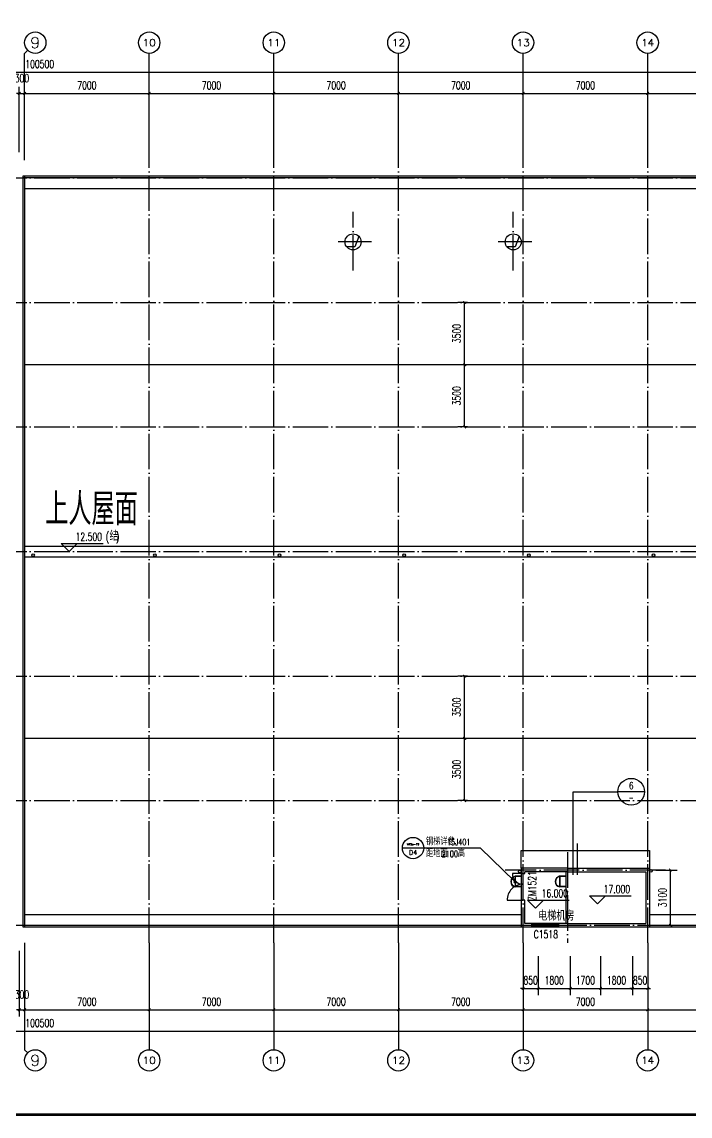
# Model space of a CAD drawing. Extents: x -4747 to 1060961, y -766984 to 396631.
# Drawn here: x 527695 to 565228, y -205239 to -143740 of the extents above; entities that cross this region are included whole.
import ezdxf
from ezdxf.enums import TextEntityAlignment as Align

# ---------------------------------------------------------------- set-up
doc = ezdxf.new("R2010")
doc.units = 0
doc.header["$LTSCALE"] = 1000
doc.header["$MEASUREMENT"] = 0
doc.linetypes.add('DOTE', pattern=[2.42, 2, -0.2, 0.02, -0.2])
doc.layers.get('0').update_dxf_attribs({"linetype": 'CONTINUOUS'})
doc.layers.get('DEFPOINTS').update_dxf_attribs({"linetype": 'CONTINUOUS'})
for name, color, linetype in [('A-3', 3, 'CONTINUOUS'), ('AXIS', 3, 'CONTINUOUS'), ('AXIS_TEXT', 7, 'CONTINUOUS'), ('DIM_ELEV', 3, 'CONTINUOUS'), ('DIM_IDEN', 3, 'CONTINUOUS'), ('DOTE', 1, 'DOTE'), ('PUB_DIM', 3, 'CONTINUOUS'), ('PUB_TEXT', 7, 'CONTINUOUS'), ('PUB_TITLE', 4, 'CONTINUOUS'), ('WALL', 6, 'CONTINUOUS'), ('WINDOW', 4, 'CONTINUOUS'), ('WINDOW_TEXT', 7, 'CONTINUOUS'), ('屋面', 4, 'CONTINUOUS'), ('雨水管', 2, 'CONTINUOUS'), ('零部件', 3, 'CONTINUOUS')]:
    doc.layers.add(name, color=color, linetype=linetype)
doc.styles.add('_TCH_AXIS', font='COMPLEX', dxfattribs={"bigfont": 'GBCBIG'})
doc.styles.add('_TCH_DIM', font='SIMPLEX', dxfattribs={"bigfont": 'GBCBIG'})
doc.styles.add('_TCH_LABEL', font='COMPLEX', dxfattribs={"bigfont": 'GBCBIG'})
doc.styles.add('_TCH_WINDOW', font='SIMPLEX', dxfattribs={"height": 3.5, "bigfont": 'GBCBIG'})
doc.styles.add('COMPLEX', font='complex_.ttf')
doc.styles.add('DIM_FONT', font='SIMPLEX', dxfattribs={"width": 0.7, "bigfont": 'GBCBIG'})
doc.styles.get("Standard").update_dxf_attribs({"font": 'gbenor.shx', "bigfont": 'gbcbig.shx'})
doc.dimstyles.new('DIMN150', dxfattribs={"dimscale": 1.5, "dimtxt": 300, "dimasz": 100, "dimexe": 250, "dimexo": 300, "dimgap": 150, "dimtad": 1, "dimdec": 0, "dimzin": 0, "dimtxsty": 'DIM_FONT', "dimblk": 'ARCHTICK', "dimcen": 0.09, "dimclrt": 7, "dimazin": 3, "dimtfac": 1, "dimtdec": 0, "dimtix": 1, "dimtmove": 0, "dimatfit": 3, "dimtolj": 1, "dimtzin": 0})

# ---------------------------------------------------------------- blocks, each defined once
blk = doc.blocks.new('A$C6AB7522B')
at = {"layer": '零部件', "color": 7}
for p, q in [((360, 893), (360, 0)), ((887, 893), (360, 893)), ((887, 869), (360, 869)), ((887, 24), (360, 24)), ((384, 869), (384, 24)), ((887, 0), (360, 0))]:
    blk.add_line(p, q, dxfattribs=at)
for centre, radius, start, end in [((457, 447), 457, 102.2665, 257.7335), ((458, 447), 434, 103.03609, 256.96391)]:
    blk.add_arc(centre, radius, start, end, dxfattribs=at)
blk = doc.blocks.new('_ARCHTICK')
at = {"color": 0, "linetype": 'BYBLOCK', "const_width": 0.4}
blk.add_lwpolyline([(-0.5, -0.5), (0.5, 0.5)], dxfattribs=at)
blk = doc.blocks.new('*D186')
at = {"layer": 'DEFPOINTS', "color": 0}
for p in [(562845, -191408), (564127, -191408), (562845, -194508)]:
    blk.add_point(p, dxfattribs=at)
at = {"layer": 'PUB_DIM', "color": 0}
for p, q in [((563295, -191408), (564502, -191408)), ((564127, -194508), (564127, -191408)), ((563295, -194508), (564502, -194508))]:
    blk.add_line(p, q, dxfattribs=at)
at = {"layer": 'PUB_DIM', "color": 0, "xscale": 150, "yscale": 150, "zscale": 150}
for p, rotation in [((564127, -191408), 90), ((564127, -194508), 270)]:
    blk.add_blockref('_ARCHTICK', p, dxfattribs=dict(at, rotation=rotation))
at = {"layer": 'PUB_DIM', "color": 7, "insert": (563677, -192958), "char_height": 450, "attachment_point": 5, "rotation": 90, "style": 'DIM_FONT'}
blk.add_mtext('\\A1;3100', dxfattribs=at)
blk = doc.blocks.new('*D788')
at = {"layer": 'DEFPOINTS', "color": 0}
for p in [(552564, -184008), (553172, -184008), (553172, -187508)]:
    blk.add_point(p, dxfattribs=at)
at = {"layer": 'PUB_DIM', "color": 0}
for p, q in [((552722, -184008), (552189, -184008)), ((552564, -187508), (552564, -184008)), ((552722, -187508), (552189, -187508))]:
    blk.add_line(p, q, dxfattribs=at)
at = {"layer": 'PUB_DIM', "color": 0, "xscale": 150, "yscale": 150, "zscale": 150}
for p, rotation in [((552564, -184008), 90), ((552564, -187508), 270)]:
    blk.add_blockref('_ARCHTICK', p, dxfattribs=dict(at, rotation=rotation))
at = {"layer": 'PUB_DIM', "color": 7, "insert": (552114, -185758), "char_height": 450, "attachment_point": 5, "rotation": 90, "style": 'DIM_FONT'}
blk.add_mtext('\\A1;3500', dxfattribs=at)
blk = doc.blocks.new('*D789')
at = {"layer": 'DEFPOINTS', "color": 0}
for p in [(552564, -180508), (553172, -180508), (553172, -184008)]:
    blk.add_point(p, dxfattribs=at)
at = {"layer": 'PUB_DIM', "color": 0}
for p, q in [((552722, -180508), (552189, -180508)), ((552564, -184008), (552564, -180508)), ((552722, -184008), (552189, -184008))]:
    blk.add_line(p, q, dxfattribs=at)
at = {"layer": 'PUB_DIM', "color": 0, "xscale": 150, "yscale": 150, "zscale": 150}
for p, rotation in [((552564, -180508), 90), ((552564, -184008), 270)]:
    blk.add_blockref('_ARCHTICK', p, dxfattribs=dict(at, rotation=rotation))
at = {"layer": 'PUB_DIM', "color": 7, "insert": (552114, -182258), "char_height": 450, "attachment_point": 5, "rotation": 90, "style": 'DIM_FONT'}
blk.add_mtext('\\A1;3500', dxfattribs=at)
blk = doc.blocks.new('*D790')
at = {"layer": 'DEFPOINTS', "color": 0}
for p in [(552564, -163008), (553172, -163008), (553172, -166508)]:
    blk.add_point(p, dxfattribs=at)
at = {"layer": 'PUB_DIM', "color": 0}
for p, q in [((552722, -163008), (552189, -163008)), ((552564, -166508), (552564, -163008)), ((552722, -166508), (552189, -166508))]:
    blk.add_line(p, q, dxfattribs=at)
at = {"layer": 'PUB_DIM', "color": 0, "xscale": 150, "yscale": 150, "zscale": 150}
for p, rotation in [((552564, -163008), 90), ((552564, -166508), 270)]:
    blk.add_blockref('_ARCHTICK', p, dxfattribs=dict(at, rotation=rotation))
at = {"layer": 'PUB_DIM', "color": 7, "insert": (552114, -164758), "char_height": 450, "attachment_point": 5, "rotation": 90, "style": 'DIM_FONT'}
blk.add_mtext('\\A1;3500', dxfattribs=at)
blk = doc.blocks.new('*D791')
at = {"layer": 'DEFPOINTS', "color": 0}
for p in [(552564, -159508), (553172, -159508), (553172, -163008)]:
    blk.add_point(p, dxfattribs=at)
at = {"layer": 'PUB_DIM', "color": 0}
for p, q in [((552722, -159508), (552189, -159508)), ((552564, -163008), (552564, -159508)), ((552722, -163008), (552189, -163008))]:
    blk.add_line(p, q, dxfattribs=at)
at = {"layer": 'PUB_DIM', "color": 0, "xscale": 150, "yscale": 150, "zscale": 150}
for p, rotation in [((552564, -159508), 90), ((552564, -163008), 270)]:
    blk.add_blockref('_ARCHTICK', p, dxfattribs=dict(at, rotation=rotation))
at = {"layer": 'PUB_DIM', "color": 7, "insert": (552114, -161258), "char_height": 450, "attachment_point": 5, "rotation": 90, "style": 'DIM_FONT'}
blk.add_mtext('\\A1;3500', dxfattribs=at)
blk = doc.blocks.new('*D792')
at = {"layer": 'DEFPOINTS', "color": 0}
for p in [(561995, -195808), (562845, -195808), (562845, -198058)]:
    blk.add_point(p, dxfattribs=at)
at = {"layer": 'PUB_DIM', "color": 0}
for p, q in [((561995, -196258), (561995, -198433)), ((562845, -196258), (562845, -198433)), ((561995, -198058), (561845, -198058)), ((561995, -198058), (562845, -198058)), ((562845, -198058), (562995, -198058))]:
    blk.add_line(p, q, dxfattribs=at)
at = {"layer": 'PUB_DIM', "color": 0, "xscale": 150, "yscale": 150, "zscale": 150}
blk.add_blockref('_ARCHTICK', (561995, -198058), dxfattribs=at)
at = {"layer": 'PUB_DIM', "color": 0, "xscale": 150, "yscale": 150, "zscale": 150, "rotation": 180}
blk.add_blockref('_ARCHTICK', (562845, -198058), dxfattribs=at)
at = {"layer": 'PUB_DIM', "color": 7, "insert": (562420, -197608), "char_height": 450, "attachment_point": 5, "style": 'DIM_FONT'}
blk.add_mtext('\\A1;850', dxfattribs=at)
blk = doc.blocks.new('*D793')
at = {"layer": 'DEFPOINTS', "color": 0}
for p in [(560195, -195808), (561995, -195808), (561995, -198058)]:
    blk.add_point(p, dxfattribs=at)
at = {"layer": 'PUB_DIM', "color": 0}
for p, q in [((560195, -196258), (560195, -198433)), ((561995, -196258), (561995, -198433)), ((560195, -198058), (561995, -198058))]:
    blk.add_line(p, q, dxfattribs=at)
at = {"layer": 'PUB_DIM', "color": 0, "xscale": 150, "yscale": 150, "zscale": 150, "rotation": 180}
blk.add_blockref('_ARCHTICK', (560195, -198058), dxfattribs=at)
at = {"layer": 'PUB_DIM', "color": 0, "xscale": 150, "yscale": 150, "zscale": 150}
blk.add_blockref('_ARCHTICK', (561995, -198058), dxfattribs=at)
at = {"layer": 'PUB_DIM', "color": 7, "insert": (561095, -197608), "char_height": 450, "attachment_point": 5, "style": 'DIM_FONT'}
blk.add_mtext('\\A1;1800', dxfattribs=at)
blk = doc.blocks.new('*D794')
at = {"layer": 'DEFPOINTS', "color": 0}
for p in [(558495, -195808), (560195, -195808), (560195, -198058)]:
    blk.add_point(p, dxfattribs=at)
at = {"layer": 'PUB_DIM', "color": 0}
for p, q in [((558495, -196258), (558495, -198433)), ((560195, -196258), (560195, -198433)), ((558495, -198058), (560195, -198058))]:
    blk.add_line(p, q, dxfattribs=at)
at = {"layer": 'PUB_DIM', "color": 0, "xscale": 150, "yscale": 150, "zscale": 150, "rotation": 180}
blk.add_blockref('_ARCHTICK', (558495, -198058), dxfattribs=at)
at = {"layer": 'PUB_DIM', "color": 0, "xscale": 150, "yscale": 150, "zscale": 150}
blk.add_blockref('_ARCHTICK', (560195, -198058), dxfattribs=at)
at = {"layer": 'PUB_DIM', "color": 7, "insert": (559345, -197608), "char_height": 450, "attachment_point": 5, "style": 'DIM_FONT'}
blk.add_mtext('\\A1;1700', dxfattribs=at)
blk = doc.blocks.new('*D795')
at = {"layer": 'DEFPOINTS', "color": 0}
for p in [(556695, -195808), (558495, -195808), (558495, -198058)]:
    blk.add_point(p, dxfattribs=at)
at = {"layer": 'PUB_DIM', "color": 0}
for p, q in [((556695, -196258), (556695, -198433)), ((558495, -196258), (558495, -198433)), ((556695, -198058), (558495, -198058))]:
    blk.add_line(p, q, dxfattribs=at)
at = {"layer": 'PUB_DIM', "color": 0, "xscale": 150, "yscale": 150, "zscale": 150, "rotation": 180}
blk.add_blockref('_ARCHTICK', (556695, -198058), dxfattribs=at)
at = {"layer": 'PUB_DIM', "color": 0, "xscale": 150, "yscale": 150, "zscale": 150}
blk.add_blockref('_ARCHTICK', (558495, -198058), dxfattribs=at)
at = {"layer": 'PUB_DIM', "color": 7, "insert": (557595, -197608), "char_height": 450, "attachment_point": 5, "style": 'DIM_FONT'}
blk.add_mtext('\\A1;1800', dxfattribs=at)
blk = doc.blocks.new('*D796')
at = {"layer": 'DEFPOINTS', "color": 0}
for p in [(555845, -195808), (556695, -195808), (556695, -198058)]:
    blk.add_point(p, dxfattribs=at)
at = {"layer": 'PUB_DIM', "color": 0}
for p, q in [((555845, -196258), (555845, -198433)), ((556695, -196258), (556695, -198433)), ((555845, -198058), (555695, -198058)), ((555845, -198058), (556695, -198058)), ((556695, -198058), (556845, -198058))]:
    blk.add_line(p, q, dxfattribs=at)
at = {"layer": 'PUB_DIM', "color": 0, "xscale": 150, "yscale": 150, "zscale": 150}
blk.add_blockref('_ARCHTICK', (555845, -198058), dxfattribs=at)
at = {"layer": 'PUB_DIM', "color": 0, "xscale": 150, "yscale": 150, "zscale": 150, "rotation": 180}
blk.add_blockref('_ARCHTICK', (556695, -198058), dxfattribs=at)
at = {"layer": 'PUB_DIM', "color": 7, "insert": (556270, -197608), "char_height": 450, "attachment_point": 5, "style": 'DIM_FONT'}
blk.add_mtext('\\A1;850', dxfattribs=at)
blk = doc.blocks.new('*D821')
at = {"layer": 'AXIS', "color": 0}
for p, q in [((527545, -151058), (527545, -147383)), ((527845, -151058), (527845, -147383)), ((527545, -147758), (527395, -147758)), ((527545, -147758), (527845, -147758)), ((527845, -147758), (527995, -147758))]:
    blk.add_line(p, q, dxfattribs=at)
at = {"layer": 'DEFPOINTS', "color": 0}
for p in [(527845, -147758), (527545, -151508), (527845, -151508)]:
    blk.add_point(p, dxfattribs=at)
at = {"layer": 'AXIS', "color": 0, "xscale": 150, "yscale": 150, "zscale": 150}
blk.add_blockref('_ARCHTICK', (527545, -147758), dxfattribs=at)
at = {"layer": 'AXIS', "color": 0, "xscale": 150, "yscale": 150, "zscale": 150, "rotation": 180}
blk.add_blockref('_ARCHTICK', (527845, -147758), dxfattribs=at)
at = {"layer": 'AXIS', "color": 7, "insert": (527695, -146907), "char_height": 450, "attachment_point": 5, "style": 'DIM_FONT'}
blk.add_mtext('\\A1;300', dxfattribs=at)
blk = doc.blocks.new('*D822')
at = {"layer": 'AXIS', "color": 0}
for p, q in [((527845, -151058), (527845, -147383)), ((534845, -151058), (534845, -147383)), ((527845, -147758), (534845, -147758))]:
    blk.add_line(p, q, dxfattribs=at)
at = {"layer": 'DEFPOINTS', "color": 0}
for p in [(534845, -147758), (527845, -151508), (534845, -151508)]:
    blk.add_point(p, dxfattribs=at)
at = {"layer": 'AXIS', "color": 0, "xscale": 150, "yscale": 150, "zscale": 150, "rotation": 180}
blk.add_blockref('_ARCHTICK', (527845, -147758), dxfattribs=at)
at = {"layer": 'AXIS', "color": 0, "xscale": 150, "yscale": 150, "zscale": 150}
blk.add_blockref('_ARCHTICK', (534845, -147758), dxfattribs=at)
at = {"layer": 'AXIS', "color": 7, "insert": (531345, -147308), "char_height": 450, "attachment_point": 5, "style": 'DIM_FONT'}
blk.add_mtext('\\A1;7000', dxfattribs=at)
blk = doc.blocks.new('*D823')
at = {"layer": 'AXIS', "color": 0}
for p, q in [((534845, -151058), (534845, -147383)), ((541845, -151058), (541845, -147383)), ((534845, -147758), (541845, -147758))]:
    blk.add_line(p, q, dxfattribs=at)
at = {"layer": 'DEFPOINTS', "color": 0}
for p in [(541845, -147758), (534845, -151508), (541845, -151508)]:
    blk.add_point(p, dxfattribs=at)
at = {"layer": 'AXIS', "color": 0, "xscale": 150, "yscale": 150, "zscale": 150, "rotation": 180}
blk.add_blockref('_ARCHTICK', (534845, -147758), dxfattribs=at)
at = {"layer": 'AXIS', "color": 0, "xscale": 150, "yscale": 150, "zscale": 150}
blk.add_blockref('_ARCHTICK', (541845, -147758), dxfattribs=at)
at = {"layer": 'AXIS', "color": 7, "insert": (538345, -147308), "char_height": 450, "attachment_point": 5, "style": 'DIM_FONT'}
blk.add_mtext('\\A1;7000', dxfattribs=at)
blk = doc.blocks.new('*D824')
at = {"layer": 'AXIS', "color": 0}
for p, q in [((541845, -151058), (541845, -147383)), ((548845, -151058), (548845, -147383)), ((541845, -147758), (548845, -147758))]:
    blk.add_line(p, q, dxfattribs=at)
at = {"layer": 'DEFPOINTS', "color": 0}
for p in [(548845, -147758), (541845, -151508), (548845, -151508)]:
    blk.add_point(p, dxfattribs=at)
at = {"layer": 'AXIS', "color": 0, "xscale": 150, "yscale": 150, "zscale": 150, "rotation": 180}
blk.add_blockref('_ARCHTICK', (541845, -147758), dxfattribs=at)
at = {"layer": 'AXIS', "color": 0, "xscale": 150, "yscale": 150, "zscale": 150}
blk.add_blockref('_ARCHTICK', (548845, -147758), dxfattribs=at)
at = {"layer": 'AXIS', "color": 7, "insert": (545345, -147308), "char_height": 450, "attachment_point": 5, "style": 'DIM_FONT'}
blk.add_mtext('\\A1;7000', dxfattribs=at)
blk = doc.blocks.new('*D825')
at = {"layer": 'AXIS', "color": 0}
for p, q in [((548845, -151058), (548845, -147383)), ((555845, -151058), (555845, -147383)), ((548845, -147758), (555845, -147758))]:
    blk.add_line(p, q, dxfattribs=at)
at = {"layer": 'DEFPOINTS', "color": 0}
for p in [(555845, -147758), (548845, -151508), (555845, -151508)]:
    blk.add_point(p, dxfattribs=at)
at = {"layer": 'AXIS', "color": 0, "xscale": 150, "yscale": 150, "zscale": 150, "rotation": 180}
blk.add_blockref('_ARCHTICK', (548845, -147758), dxfattribs=at)
at = {"layer": 'AXIS', "color": 0, "xscale": 150, "yscale": 150, "zscale": 150}
blk.add_blockref('_ARCHTICK', (555845, -147758), dxfattribs=at)
at = {"layer": 'AXIS', "color": 7, "insert": (552345, -147308), "char_height": 450, "attachment_point": 5, "style": 'DIM_FONT'}
blk.add_mtext('\\A1;7000', dxfattribs=at)
blk = doc.blocks.new('*D826')
at = {"layer": 'AXIS', "color": 0}
for p, q in [((555845, -151058), (555845, -147383)), ((562845, -151058), (562845, -147383)), ((555845, -147758), (562845, -147758))]:
    blk.add_line(p, q, dxfattribs=at)
at = {"layer": 'DEFPOINTS', "color": 0}
for p in [(562845, -147758), (555845, -151508), (562845, -151508)]:
    blk.add_point(p, dxfattribs=at)
at = {"layer": 'AXIS', "color": 0, "xscale": 150, "yscale": 150, "zscale": 150, "rotation": 180}
blk.add_blockref('_ARCHTICK', (555845, -147758), dxfattribs=at)
at = {"layer": 'AXIS', "color": 0, "xscale": 150, "yscale": 150, "zscale": 150}
blk.add_blockref('_ARCHTICK', (562845, -147758), dxfattribs=at)
at = {"layer": 'AXIS', "color": 7, "insert": (559345, -147308), "char_height": 450, "attachment_point": 5, "style": 'DIM_FONT'}
blk.add_mtext('\\A1;7000', dxfattribs=at)
blk = doc.blocks.new('*D827')
at = {"layer": 'AXIS', "color": 0}
for p, q in [((562845, -151058), (562845, -147383)), ((569845, -151058), (569845, -147383)), ((562845, -147758), (569845, -147758))]:
    blk.add_line(p, q, dxfattribs=at)
at = {"layer": 'DEFPOINTS', "color": 0}
for p in [(569845, -147758), (562845, -151508), (569845, -151508)]:
    blk.add_point(p, dxfattribs=at)
at = {"layer": 'AXIS', "color": 0, "xscale": 150, "yscale": 150, "zscale": 150, "rotation": 180}
blk.add_blockref('_ARCHTICK', (562845, -147758), dxfattribs=at)
at = {"layer": 'AXIS', "color": 0, "xscale": 150, "yscale": 150, "zscale": 150}
blk.add_blockref('_ARCHTICK', (569845, -147758), dxfattribs=at)
at = {"layer": 'AXIS', "color": 7, "insert": (566345, -147308), "char_height": 450, "attachment_point": 5, "style": 'DIM_FONT'}
blk.add_mtext('\\A1;7000', dxfattribs=at)
blk = doc.blocks.new('*D830')
at = {"layer": 'AXIS', "color": 0}
for p, q in [((478445, -150758), (478445, -146183)), ((578945, -150758), (578945, -146183)), ((478445, -146558), (578945, -146558))]:
    blk.add_line(p, q, dxfattribs=at)
at = {"layer": 'DEFPOINTS', "color": 0}
for p in [(578945, -146558), (478445, -151208), (578945, -151208)]:
    blk.add_point(p, dxfattribs=at)
at = {"layer": 'AXIS', "color": 0, "xscale": 150, "yscale": 150, "zscale": 150, "rotation": 180}
blk.add_blockref('_ARCHTICK', (478445, -146558), dxfattribs=at)
at = {"layer": 'AXIS', "color": 0, "xscale": 150, "yscale": 150, "zscale": 150}
blk.add_blockref('_ARCHTICK', (578945, -146558), dxfattribs=at)
at = {"layer": 'AXIS', "color": 7, "insert": (528695, -146108), "char_height": 450, "attachment_point": 5, "style": 'DIM_FONT'}
blk.add_mtext('\\A1;100500', dxfattribs=at)
blk = doc.blocks.new('*D839')
at = {"layer": 'AXIS', "color": 0}
for p, q in [((527545, -195958), (527545, -199633)), ((527845, -195958), (527845, -199633)), ((527545, -199258), (527395, -199258)), ((527545, -199258), (527845, -199258)), ((527845, -199258), (527995, -199258))]:
    blk.add_line(p, q, dxfattribs=at)
at = {"layer": 'DEFPOINTS', "color": 0}
for p in [(527545, -195508), (527845, -195508), (527845, -199258)]:
    blk.add_point(p, dxfattribs=at)
at = {"layer": 'AXIS', "color": 0, "xscale": 150, "yscale": 150, "zscale": 150}
blk.add_blockref('_ARCHTICK', (527545, -199258), dxfattribs=at)
at = {"layer": 'AXIS', "color": 0, "xscale": 150, "yscale": 150, "zscale": 150, "rotation": 180}
blk.add_blockref('_ARCHTICK', (527845, -199258), dxfattribs=at)
at = {"layer": 'AXIS', "color": 7, "insert": (527695, -198407), "char_height": 450, "attachment_point": 5, "style": 'DIM_FONT'}
blk.add_mtext('\\A1;300', dxfattribs=at)
blk = doc.blocks.new('*D840')
at = {"layer": 'AXIS', "color": 0}
for p, q in [((527845, -195958), (527845, -199633)), ((534845, -195958), (534845, -199633)), ((527845, -199258), (534845, -199258))]:
    blk.add_line(p, q, dxfattribs=at)
at = {"layer": 'DEFPOINTS', "color": 0}
for p in [(527845, -195508), (534845, -195508), (534845, -199258)]:
    blk.add_point(p, dxfattribs=at)
at = {"layer": 'AXIS', "color": 0, "xscale": 150, "yscale": 150, "zscale": 150, "rotation": 180}
blk.add_blockref('_ARCHTICK', (527845, -199258), dxfattribs=at)
at = {"layer": 'AXIS', "color": 0, "xscale": 150, "yscale": 150, "zscale": 150}
blk.add_blockref('_ARCHTICK', (534845, -199258), dxfattribs=at)
at = {"layer": 'AXIS', "color": 7, "insert": (531345, -198808), "char_height": 450, "attachment_point": 5, "style": 'DIM_FONT'}
blk.add_mtext('\\A1;7000', dxfattribs=at)
blk = doc.blocks.new('*D841')
at = {"layer": 'AXIS', "color": 0}
for p, q in [((534845, -195958), (534845, -199633)), ((541845, -195958), (541845, -199633)), ((534845, -199258), (541845, -199258))]:
    blk.add_line(p, q, dxfattribs=at)
at = {"layer": 'DEFPOINTS', "color": 0}
for p in [(534845, -195508), (541845, -195508), (541845, -199258)]:
    blk.add_point(p, dxfattribs=at)
at = {"layer": 'AXIS', "color": 0, "xscale": 150, "yscale": 150, "zscale": 150, "rotation": 180}
blk.add_blockref('_ARCHTICK', (534845, -199258), dxfattribs=at)
at = {"layer": 'AXIS', "color": 0, "xscale": 150, "yscale": 150, "zscale": 150}
blk.add_blockref('_ARCHTICK', (541845, -199258), dxfattribs=at)
at = {"layer": 'AXIS', "color": 7, "insert": (538345, -198808), "char_height": 450, "attachment_point": 5, "style": 'DIM_FONT'}
blk.add_mtext('\\A1;7000', dxfattribs=at)
blk = doc.blocks.new('*D842')
at = {"layer": 'AXIS', "color": 0}
for p, q in [((541845, -195958), (541845, -199633)), ((548845, -195958), (548845, -199633)), ((541845, -199258), (548845, -199258))]:
    blk.add_line(p, q, dxfattribs=at)
at = {"layer": 'DEFPOINTS', "color": 0}
for p in [(541845, -195508), (548845, -195508), (548845, -199258)]:
    blk.add_point(p, dxfattribs=at)
at = {"layer": 'AXIS', "color": 0, "xscale": 150, "yscale": 150, "zscale": 150, "rotation": 180}
blk.add_blockref('_ARCHTICK', (541845, -199258), dxfattribs=at)
at = {"layer": 'AXIS', "color": 0, "xscale": 150, "yscale": 150, "zscale": 150}
blk.add_blockref('_ARCHTICK', (548845, -199258), dxfattribs=at)
at = {"layer": 'AXIS', "color": 7, "insert": (545345, -198808), "char_height": 450, "attachment_point": 5, "style": 'DIM_FONT'}
blk.add_mtext('\\A1;7000', dxfattribs=at)
blk = doc.blocks.new('*D843')
at = {"layer": 'AXIS', "color": 0}
for p, q in [((548845, -195958), (548845, -199633)), ((555845, -195958), (555845, -199633)), ((548845, -199258), (555845, -199258))]:
    blk.add_line(p, q, dxfattribs=at)
at = {"layer": 'DEFPOINTS', "color": 0}
for p in [(548845, -195508), (555845, -195508), (555845, -199258)]:
    blk.add_point(p, dxfattribs=at)
at = {"layer": 'AXIS', "color": 0, "xscale": 150, "yscale": 150, "zscale": 150, "rotation": 180}
blk.add_blockref('_ARCHTICK', (548845, -199258), dxfattribs=at)
at = {"layer": 'AXIS', "color": 0, "xscale": 150, "yscale": 150, "zscale": 150}
blk.add_blockref('_ARCHTICK', (555845, -199258), dxfattribs=at)
at = {"layer": 'AXIS', "color": 7, "insert": (552345, -198808), "char_height": 450, "attachment_point": 5, "style": 'DIM_FONT'}
blk.add_mtext('\\A1;7000', dxfattribs=at)
blk = doc.blocks.new('*D844')
at = {"layer": 'AXIS', "color": 0}
for p, q in [((555845, -195958), (555845, -199633)), ((562845, -195958), (562845, -199633)), ((555845, -199258), (562845, -199258))]:
    blk.add_line(p, q, dxfattribs=at)
at = {"layer": 'DEFPOINTS', "color": 0}
for p in [(555845, -195508), (562845, -195508), (562845, -199258)]:
    blk.add_point(p, dxfattribs=at)
at = {"layer": 'AXIS', "color": 0, "xscale": 150, "yscale": 150, "zscale": 150, "rotation": 180}
blk.add_blockref('_ARCHTICK', (555845, -199258), dxfattribs=at)
at = {"layer": 'AXIS', "color": 0, "xscale": 150, "yscale": 150, "zscale": 150}
blk.add_blockref('_ARCHTICK', (562845, -199258), dxfattribs=at)
at = {"layer": 'AXIS', "color": 7, "insert": (559345, -198808), "char_height": 450, "attachment_point": 5, "style": 'DIM_FONT'}
blk.add_mtext('\\A1;7000', dxfattribs=at)
blk = doc.blocks.new('*D845')
at = {"layer": 'AXIS', "color": 0}
for p, q in [((562845, -195958), (562845, -199633)), ((569845, -195958), (569845, -199633)), ((562845, -199258), (569845, -199258))]:
    blk.add_line(p, q, dxfattribs=at)
at = {"layer": 'DEFPOINTS', "color": 0}
for p in [(562845, -195508), (569845, -195508), (569845, -199258)]:
    blk.add_point(p, dxfattribs=at)
at = {"layer": 'AXIS', "color": 0, "xscale": 150, "yscale": 150, "zscale": 150, "rotation": 180}
blk.add_blockref('_ARCHTICK', (562845, -199258), dxfattribs=at)
at = {"layer": 'AXIS', "color": 0, "xscale": 150, "yscale": 150, "zscale": 150}
blk.add_blockref('_ARCHTICK', (569845, -199258), dxfattribs=at)
at = {"layer": 'AXIS', "color": 7, "insert": (566345, -198808), "char_height": 450, "attachment_point": 5, "style": 'DIM_FONT'}
blk.add_mtext('\\A1;7000', dxfattribs=at)
blk = doc.blocks.new('*D848')
at = {"layer": 'AXIS', "color": 0}
for p, q in [((478445, -196258), (478445, -200833)), ((578945, -196258), (578945, -200833)), ((478445, -200458), (578945, -200458))]:
    blk.add_line(p, q, dxfattribs=at)
at = {"layer": 'DEFPOINTS', "color": 0}
for p in [(478445, -195808), (578945, -195808), (578945, -200458)]:
    blk.add_point(p, dxfattribs=at)
at = {"layer": 'AXIS', "color": 0, "xscale": 150, "yscale": 150, "zscale": 150, "rotation": 180}
blk.add_blockref('_ARCHTICK', (478445, -200458), dxfattribs=at)
at = {"layer": 'AXIS', "color": 0, "xscale": 150, "yscale": 150, "zscale": 150}
blk.add_blockref('_ARCHTICK', (578945, -200458), dxfattribs=at)
at = {"layer": 'AXIS', "color": 7, "insert": (528695, -200008), "char_height": 450, "attachment_point": 5, "style": 'DIM_FONT'}
blk.add_mtext('\\A1;100500', dxfattribs=at)
blk = doc.blocks.new('_AXISO')
blk.add_circle((0, 0), 0.5)
at = {"layer": 'AXIS_TEXT', "style": 'COMPLEX', "width": 1.041667}
blk.add_attdef('A', text='', height=0.56, dxfattribs=at).set_placement((-0.25, -0.28), (0.25, -0.28), align=Align.FIT)
blk = doc.blocks.new('$WINLIB2D$00000001')
at = {"color": 0}
for points in [[(-0.5, 0.5), (-0.5, -0.5)], [(-0.5, 0.5), (0.5, 0.5)], [(0.5, -0.5), (0.5, 0.5)], [(0.5, 0.167), (-0.5, 0.167)], [(0.5, -0.167), (-0.5, -0.167)], [(-0.5, -0.5), (0.5, -0.5)]]:
    blk.add_lwpolyline(points, dxfattribs=at)

msp = doc.modelspace()

# ---------------------------------------------------------------- linework, layer by layer
at = {"layer": 'AXIS'}
for p, q in [((528020.7, -145332.2), (527844.9, -145507.9)), ((527844.9, -151507.9), (527844.9, -145507.9)), ((534844.9, -151507.9), (534844.9, -145507.9)), ((541844.9, -151507.9), (541844.9, -145507.9)), ((548844.9, -151507.9), (548844.9, -145507.9)), ((555844.9, -151507.9), (555844.9, -145507.9)), ((562844.9, -151507.9), (562844.9, -145507.9)), ((527844.9, -195507.9), (527844.9, -201507.9)), ((534844.9, -195507.9), (534844.9, -201507.9)), ((541844.9, -195507.9), (541844.9, -201507.9)), ((548844.9, -195507.9), (548844.9, -201507.9)), ((555844.9, -195507.9), (555844.9, -201507.9)), ((562844.9, -195507.9), (562844.9, -201507.9)), ((528020.7, -201683.7), (527844.9, -201507.9))]:
    msp.add_line(p, q, dxfattribs=at)
at = {"layer": 'DIM_ELEV'}
for p, q in [((530357.8, -173507.9), (529907.8, -173057.9)), ((529907.8, -173057.9), (532255.3, -173057.9)), ((530357.8, -173507.9), (530807.8, -173057.9)), ((556536.5, -193552.1), (556086.5, -193102.1)), ((556086.5, -193102.1), (558434, -193102.1)), ((556536.5, -193552.1), (556986.5, -193102.1)), ((560020.4, -193311.7), (559570.4, -192861.7)), ((559570.4, -192861.7), (561917.9, -192861.7)), ((560020.4, -193311.7), (560470.4, -192861.7))]:
    msp.add_line(p, q, dxfattribs=at)
at = {"layer": 'DIM_IDEN'}
for p, q in [((558661.9, -187008.4), (561169.5, -187008.4)), ((558661.9, -191680.5), (558661.9, -187008.4)), ((562669.5, -187008.4), (561169.5, -187008.4)), ((550264.3, -190173.2), (549064.3, -190173.2)), ((553447.3, -190173.2), (550264.3, -190173.2)), ((555367.9, -192043.6), (553447.3, -190173.2))]:
    msp.add_line(p, q, dxfattribs=at)
at = {"layer": 'DIM_IDEN', "const_width": 75}
msp.add_lwpolyline([(558886.9, -191680.5), (558886.9, -189901.9)], dxfattribs=at)
at = {"layer": 'DIM_IDEN'}
for centre, radius in [((561919.5, -187008.4), 750), ((549664.3, -190173.2), 600), ((555409.7, -192084.3), 58.3)]:
    msp.add_circle(centre, radius, dxfattribs=at)
at = {"layer": 'DOTE'}
for p, q in [((534844.9, -195507.9), (534844.9, -151507.9)), ((541844.9, -195507.9), (541844.9, -151507.9)), ((548844.9, -195507.9), (548844.9, -151507.9)), ((555844.9, -195507.9), (555844.9, -151507.9)), ((562844.9, -195507.9), (562844.9, -151507.9)), ((475144.9, -152507.9), (579844.9, -152507.9)), ((475144.9, -159507.9), (579844.9, -159507.9)), ((475144.9, -166507.9), (579844.9, -166507.9)), ((475144.9, -173507.9), (579844.9, -173507.9)), ((475144.9, -180507.9), (579844.9, -180507.9)), ((475144.9, -187507.9), (579844.9, -187507.9)), ((558344.9, -190407.9), (558344.9, -195507.9)), ((563844.9, -191407.9), (554844.9, -191407.9)), ((475144.9, -194507.9), (579844.9, -194507.9))]:
    msp.add_line(p, q, dxfattribs=at)
for points in [[(546294.9, -157720.5), (546294.9, -154419.8)], [(555294.9, -157720.5), (555294.9, -154419.8)], [(547339, -156107.9), (545455.2, -156107.9)], [(556339, -156107.9), (554455.2, -156107.9)]]:
    msp.add_lwpolyline(points, dxfattribs=at)
at = {"layer": 'PUB_TITLE', "const_width": 150}
msp.add_lwpolyline([(425670.8, -205164.3), (598770.8, -205164.3), (598770.8, -82014.3), (425670.8, -82014.3)], close=True, dxfattribs=at)
at = {"layer": 'WALL'}
for p, q in [((558344.9, -191307.9), (555744.9, -191307.9)), ((555744.9, -191307.9), (555744.9, -191607.9)), ((555744.9, -191607.9), (555944.9, -191607.9)), ((558344.9, -191507.9), (555944.9, -191507.9)), ((555944.9, -191607.9), (555944.9, -191507.9)), ((558344.9, -191307.9), (562944.9, -191307.9)), ((558344.9, -191507.9), (562744.9, -191507.9)), ((562744.9, -191507.9), (562744.9, -194407.9)), ((562944.9, -191307.9), (562944.9, -194607.9)), ((555944.9, -193107.9), (555744.9, -193107.9)), ((555744.9, -193107.9), (555744.9, -194607.9)), ((555944.9, -194407.9), (555944.9, -193107.9)), ((555744.9, -194607.9), (556344.9, -194607.9)), ((556344.9, -194407.9), (555944.9, -194407.9)), ((556344.9, -194607.9), (556344.9, -194407.9)), ((558344.9, -194407.9), (557844.9, -194407.9)), ((557844.9, -194407.9), (557844.9, -194607.9)), ((557844.9, -194607.9), (558344.9, -194607.9)), ((558344.9, -194407.9), (562744.9, -194407.9)), ((558344.9, -194607.9), (562944.9, -194607.9))]:
    msp.add_line(p, q, dxfattribs=at)
at = {"layer": 'WINDOW'}
msp.add_line((555744.9, -191607.9), (555744.9, -193107.9), dxfattribs=at)
at = {"layer": 'WINDOW', "extrusion": (-1.22465e-16, -9.11422e-30, -1)}
msp.add_lwpolyline([(-555844.9, -191607.9), (-555244.9, -191607.9, -0.4142136), (-555844.9, -192207.9, -0.4142136), (-554944.9, -193107.9), (-555844.9, -193107.9)], format="xyb", dxfattribs=at)
at = {"layer": '屋面'}
for points in [[(527744.9, -194607.9), (576944.9, -194607.9), (576944.9, -152407.9), (527744.9, -152407.9)], [(527744.9, -152407.9), (527744.9, -194607.9)], [(563094.9, -194507.9), (576844.9, -194507.9), (576844.9, -152507.9), (527744.9, -152507.9)], [(527844.9, -152407.9), (527844.9, -194607.9)], [(527844.9, -153107.9), (576844.9, -153107.9)], [(546620.1, -155796.9), (546393.7, -156378.3), (545945.8, -156391.9)], [(555620.1, -155796.9), (555393.7, -156378.3), (554945.8, -156391.9)], [(576844.9, -163007.9), (527844.9, -163007.9)], [(527844.9, -173207.9), (576844.9, -173207.9)], [(527844.9, -173807.9), (576844.9, -173807.9)], [(576844.9, -184007.9), (527844.9, -184007.9)], [(555744.9, -191307.9), (555744.9, -190307.9), (558375.8, -190307.9), (562944.9, -190307.9), (562944.9, -191307.9)], [(558244.9, -191507.9), (558244.9, -194407.9)], [(527844.9, -193907.9), (555744.9, -193907.9)], [(562944.9, -193907.9), (576844.9, -193907.9)], [(527744.9, -194507.9), (555594.9, -194507.9)]]:
    msp.add_lwpolyline(points, dxfattribs=at)
for centre in [(546294.9, -156107.9), (555294.9, -156107.9)]:
    msp.add_circle(centre, 450, dxfattribs=at)
at = {"layer": '雨水管'}
for centre in [(528319.9, -173707.9), (535169.9, -173707.9), (542169.9, -173707.9), (549169.9, -173707.9), (556169.9, -173707.9), (563169.9, -173707.9), (555669.9, -191490.4), (563019.9, -191457.9)]:
    msp.add_circle(centre, 75, dxfattribs=at)

# ---------------------------------------------------------------- block references
at = {"layer": 'A-3', "ltscale": 0.5, "xscale": 0.666666666744078, "yscale": 0.6666666667442769, "zscale": 0.6666666666666666}
for p in [(555153.7, -192357.9), (557653.7, -192357.9)]:
    msp.add_blockref('A$C6AB7522B', p, dxfattribs=at)
at = {"layer": 'AXIS'}
ref = msp.add_blockref('_AXISO', (528444.9, -144907.9), dxfattribs=dict(at, xscale=1200, yscale=1200, zscale=1200))
ref.add_attrib('A', '9', dxfattribs={"layer": 'AXIS_TEXT', "height": 612, "style": '_TCH_AXIS', "width": 1.410273}).set_placement((528157.2, -145213.9), (528732.6, -145213.9), align=Align.FIT)
ref = msp.add_blockref('_AXISO', (534844.9, -144907.9), dxfattribs=dict(at, xscale=1200, yscale=1200, zscale=1200))
ref.add_attrib('A', '10', dxfattribs={"layer": 'AXIS_TEXT', "height": 394.42, "style": '_TCH_AXIS', "width": 1.361643}).set_placement((534474.1, -145105.2), (535215.7, -145105.2), align=Align.FIT)
ref = msp.add_blockref('_AXISO', (541844.9, -144907.9), dxfattribs=dict(at, xscale=1200, yscale=1200, zscale=1200))
ref.add_attrib('A', '11', dxfattribs={"layer": 'AXIS_TEXT', "height": 394.42, "style": '_TCH_AXIS', "width": 1.645319}).set_placement((541474.1, -145105.2), (542215.7, -145105.2), align=Align.FIT)
ref = msp.add_blockref('_AXISO', (548844.9, -144907.9), dxfattribs=dict(at, xscale=1200, yscale=1200, zscale=1200))
ref.add_attrib('A', '12', dxfattribs={"layer": 'AXIS_TEXT', "height": 394.42, "style": '_TCH_AXIS', "width": 1.361643}).set_placement((548474.1, -145105.2), (549215.7, -145105.2), align=Align.FIT)
ref = msp.add_blockref('_AXISO', (555844.9, -144907.9), dxfattribs=dict(at, xscale=1200, yscale=1200, zscale=1200))
ref.add_attrib('A', '13', dxfattribs={"layer": 'AXIS_TEXT', "height": 394.42, "style": '_TCH_AXIS', "width": 1.361643}).set_placement((555474.1, -145105.2), (556215.7, -145105.2), align=Align.FIT)
ref = msp.add_blockref('_AXISO', (562844.9, -144907.9), dxfattribs=dict(at, xscale=1200, yscale=1200, zscale=1200))
ref.add_attrib('A', '14', dxfattribs={"layer": 'AXIS_TEXT', "height": 400.97, "style": '_TCH_AXIS', "width": 1.247038}).set_placement((562475.9, -145108.4), (563214, -145108.4), align=Align.FIT)
ref = msp.add_blockref('_AXISO', (528444.9, -202107.9), dxfattribs=dict(at, xscale=1200, yscale=1200, zscale=1200))
ref.add_attrib('A', '9', dxfattribs={"layer": 'AXIS_TEXT', "height": 612, "style": '_TCH_AXIS', "width": 1.410273}).set_placement((528157.2, -202413.9), (528732.6, -202413.9), align=Align.FIT)
ref = msp.add_blockref('_AXISO', (534844.9, -202107.9), dxfattribs=dict(at, xscale=1200, yscale=1200, zscale=1200))
ref.add_attrib('A', '10', dxfattribs={"layer": 'AXIS_TEXT', "height": 394.42, "style": '_TCH_AXIS', "width": 1.361643}).set_placement((534474.1, -202305.2), (535215.7, -202305.2), align=Align.FIT)
ref = msp.add_blockref('_AXISO', (541844.9, -202107.9), dxfattribs=dict(at, xscale=1200, yscale=1200, zscale=1200))
ref.add_attrib('A', '11', dxfattribs={"layer": 'AXIS_TEXT', "height": 394.42, "style": '_TCH_AXIS', "width": 1.645319}).set_placement((541474.1, -202305.2), (542215.7, -202305.2), align=Align.FIT)
ref = msp.add_blockref('_AXISO', (548844.9, -202107.9), dxfattribs=dict(at, xscale=1200, yscale=1200, zscale=1200))
ref.add_attrib('A', '12', dxfattribs={"layer": 'AXIS_TEXT', "height": 394.42, "style": '_TCH_AXIS', "width": 1.361643}).set_placement((548474.1, -202305.2), (549215.7, -202305.2), align=Align.FIT)
ref = msp.add_blockref('_AXISO', (555844.9, -202107.9), dxfattribs=dict(at, xscale=1200, yscale=1200, zscale=1200))
ref.add_attrib('A', '13', dxfattribs={"layer": 'AXIS_TEXT', "height": 394.42, "style": '_TCH_AXIS', "width": 1.361643}).set_placement((555474.1, -202305.2), (556215.7, -202305.2), align=Align.FIT)
ref = msp.add_blockref('_AXISO', (562844.9, -202107.9), dxfattribs=dict(at, xscale=1200, yscale=1200, zscale=1200))
ref.add_attrib('A', '14', dxfattribs={"layer": 'AXIS_TEXT', "height": 400.97, "style": '_TCH_AXIS', "width": 1.247038}).set_placement((562475.9, -202308.4), (563214, -202308.4), align=Align.FIT)
at = {"layer": 'WINDOW'}
ref = msp.add_blockref('$WINLIB2D$00000001', (557094.9, -194507.9), dxfattribs=dict(at, xscale=1500, yscale=-200, zscale=1500, rotation=180))
ref.add_attrib('A', 'C1518', (556442.4, -195243.6), dxfattribs={"layer": 'WINDOW_TEXT', "height": 446.25, "style": '_TCH_WINDOW', "width": 0.705882})

# ---------------------------------------------------------------- texts
at = {"layer": 'PUB_TEXT'}
for s, height, p in [('上人屋面', 1808.51, (529001.8, -172030.5)), ('电梯机房', 508.64, (556694.3, -194248))]:
    msp.add_text(s, height=height, dxfattribs=at).set_placement(p)
at = {"layer": 'PUB_TEXT', "width": 0.705882}
for s, height, style, p in [('12.500', 446.25, '_TCH_DIM', (530710.3, -172900.4)), ('(', 446.2, '_TCH_DIM', (532405.3, -172900.4)), (')', 446.2, '_TCH_DIM', (532983.9, -172900.4)), ('15J401', 357, '_TCH_LABEL', (551569.8, -190016)), ('2100', 357, '_TCH_LABEL', (551274.9, -190679)), ('17.000', 446.25, '_TCH_DIM', (560372.9, -192704.2)), ('16.000', 446.25, '_TCH_DIM', (556889, -192944.6))]:
    msp.add_text(s, height=height, dxfattribs=dict(at, style=style)).set_placement(p)
at = {"layer": 'PUB_TEXT'}
for s, height, style, p in [('结', 506.4, '_TCH_DIM', (532615.3, -172900.4)), ('钢梯详参', 405.11, '_TCH_LABEL', (550390.3, -190016)), ('距地面', 405.11, '_TCH_LABEL', (550390.3, -190679)), ('高', 405.1, '_TCH_LABEL', (552174.9, -190679))]:
    msp.add_text(s, height=height, dxfattribs=dict(at, style=style)).set_placement(p)
at = {"layer": 'PUB_TEXT', "style": '_TCH_LABEL'}
for s, height, p, p2 in [('6', 391.5, (561789, -186869.6), (562050, -186869.6)), ('WT2a-72', 100.61, (549321.7, -190016.4), (550006.8, -190016.4)), ('D4', 252.76, (549435.6, -190546.8), (549892.9, -190546.8))]:
    msp.add_text(s, height=height, dxfattribs=at).set_placement(p, p2, align=Align.FIT)
at = {"layer": 'PUB_TEXT', "style": '_TCH_LABEL', "width": 0.777778}
msp.add_text('-', height=391.5, dxfattribs=at).set_placement((561789, -187538.8), (562050, -187538.8), align=Align.FIT)
at = {"layer": 'WINDOW_TEXT', "style": '_TCH_WINDOW', "width": 0.705882}
msp.add_text('ZM1521', height=446.25, rotation=90, dxfattribs=at).set_placement((556580.5, -193145.4))

# ---------------------------------------------------------------- dimensions: what is measured, and where the dimension line sits
at = {"layer": 'AXIS'}
for p1, p2, distance, picture, middle in [((478444.9, -151207.9), (578944.9, -151207.9), 4650, '*D830', (528694.9, -146107.9)), ((527844.9, -151507.9), (534844.9, -151507.9), 3750, '*D822', (531344.9, -147307.9)), ((534844.9, -151507.9), (541844.9, -151507.9), 3750, '*D823', (538344.9, -147307.9)), ((541844.9, -151507.9), (548844.9, -151507.9), 3750, '*D824', (545344.9, -147307.9)), ((548844.9, -151507.9), (555844.9, -151507.9), 3750, '*D825', (552344.9, -147307.9)), ((555844.9, -151507.9), (562844.9, -151507.9), 3750, '*D826', (559344.9, -147307.9)), ((562844.9, -151507.9), (569844.9, -151507.9), 3750, '*D827', (566344.9, -147307.9)), ((527844.9, -195507.9), (534844.9, -195507.9), -3750, '*D840', (531344.9, -198807.9)), ((534844.9, -195507.9), (541844.9, -195507.9), -3750, '*D841', (538344.9, -198807.9)), ((541844.9, -195507.9), (548844.9, -195507.9), -3750, '*D842', (545344.9, -198807.9)), ((548844.9, -195507.9), (555844.9, -195507.9), -3750, '*D843', (552344.9, -198807.9)), ((555844.9, -195507.9), (562844.9, -195507.9), -3750, '*D844', (559344.9, -198807.9)), ((562844.9, -195507.9), (569844.9, -195507.9), -3750, '*D845', (566344.9, -198807.9)), ((478444.9, -195807.9), (578944.9, -195807.9), -4650, '*D848', (528694.9, -200007.9))]:
    dim = msp.add_aligned_dim(p1=p1, p2=p2, distance=distance, dimstyle='DIMN150', dxfattribs=at)
    dim.commit()
    dim.dimension.update_dxf_attribs({"geometry": picture, "text_midpoint": middle})
for base, p1, p2, picture, middle in [((527844.9, -147757.9), (527544.9, -151507.9), (527844.9, -151507.9), '*D821', (527694.9, -146906.7)), ((527844.9, -199257.9), (527544.9, -195507.9), (527844.9, -195507.9), '*D839', (527694.9, -198406.7))]:
    dim = msp.add_linear_dim(base=base, p1=p1, p2=p2, angle=0, dimstyle='DIMN150', dxfattribs=at)
    dim.commit()
    dim.dimension.update_dxf_attribs({"geometry": picture, "text_midpoint": middle, "dimtype": 129})
at = {"layer": 'PUB_DIM'}
for p1, p2, distance, picture, middle in [((553172, -163007.9), (553172, -159507.9), 608, '*D791', (552114, -161257.9)), ((553172, -166507.9), (553172, -163007.9), 608, '*D790', (552114, -164757.9)), ((553172, -184007.9), (553172, -180507.9), 608, '*D789', (552114, -182257.9)), ((553172, -187507.9), (553172, -184007.9), 608, '*D788', (552114, -185757.9)), ((562844.9, -194507.9), (562844.9, -191407.9), -1282.1, '*D186', (563677, -192957.9)), ((555844.9, -195807.9), (556694.9, -195807.9), -2250, '*D796', (556269.9, -197607.9)), ((556694.9, -195807.9), (558494.9, -195807.9), -2250, '*D795', (557594.9, -197607.9)), ((558494.9, -195807.9), (560194.9, -195807.9), -2250, '*D794', (559344.9, -197607.9)), ((560194.9, -195807.9), (561994.9, -195807.9), -2250, '*D793', (561094.9, -197607.9)), ((561994.9, -195807.9), (562844.9, -195807.9), -2250, '*D792', (562419.9, -197607.9))]:
    dim = msp.add_aligned_dim(p1=p1, p2=p2, distance=distance, dimstyle='DIMN150', dxfattribs=at)
    dim.commit()
    dim.dimension.update_dxf_attribs({"geometry": picture, "text_midpoint": middle})

doc.saveas('drawing.dxf')
